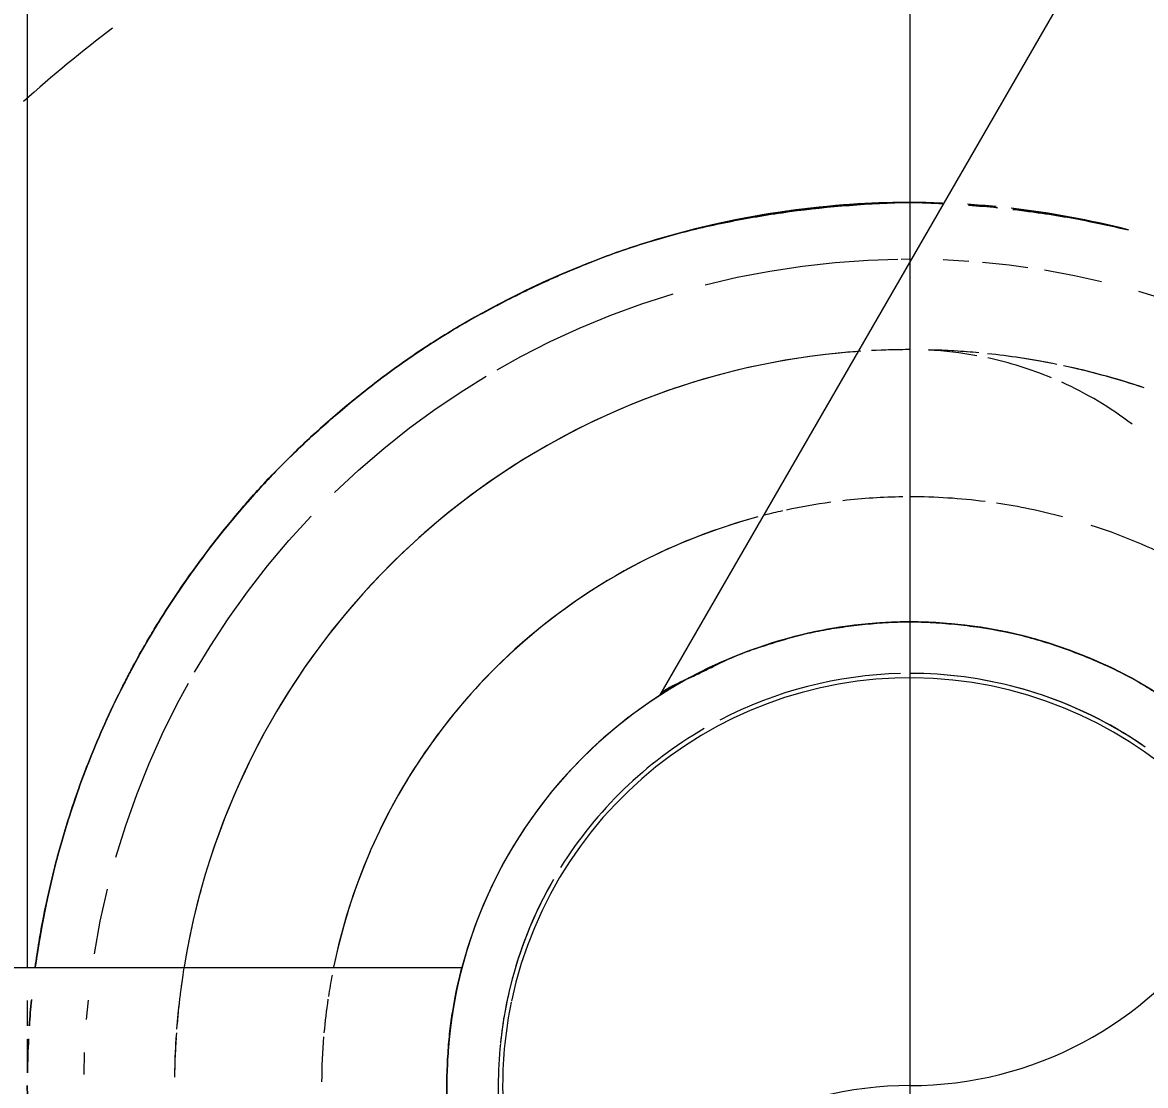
# Model space of a CAD drawing. Header units: metres. Extents: x 15 to 69.3, y -12.4 to 16.4.
# Drawn here: x 27.65739 to 27.67647, y 0.5 to 0.51806 of the extents above; entities that cross this region are included whole.
import ezdxf

# ---------------------------------------------------------------- set-up
doc = ezdxf.new("R2010")
doc.units = ezdxf.units.M
for name, color, linetype, lineweight in [('A-ANNO-DIMS', 7, 'Continuous', 5), ('A-ANNO-DIMS-25', 7, 'Continuous', 5), ('P-PIPE', 7, 'Continuous', 5), ('P-PIPE-CNTR', 7, 'Continuous', 5), ('P-SANR-FIXT', 7, 'Continuous', 5)]:
    doc.layers.add(name, color=color, linetype=linetype, lineweight=lineweight)
doc.styles.add('Century Gothic_4', font='GOTHIC.TTF', dxfattribs={"height": 0.03749999999999999})
doc.dimstyles.new('Setores_1_5_1', dxfattribs={"dimscale": 0.3048, "dimtxt": 0.03915631011440721, "dimasz": 0.2604166666666666, "dimexe": 0.1968503937007874, "dimexo": 0.1230314960629921, "dimgap": 0.1435367454068242, "dimtad": 1, "dimrnd": 0.01, "dimzin": 0, "dimdsep": 46, "dimtxsty": 'Century Gothic_4', "dimblk1": 'OBLIQUE', "dimblk2": 'OBLIQUE', "dimsah": 1, "dimcen": 0.09, "dimazin": 0, "dimtfac": 1, "dimtdec": 4, "dimtix": 1, "dimtmove": 0, "dimatfit": 3, "dimfxl": 1, "dimtvp": 1, "dimtolj": 1, "dimtzin": 0, "dimarcsym": 2})

# ---------------------------------------------------------------- blocks, each defined once
blk = doc.blocks.new('UT_Ducha higiênica - UT_Ducha higiênica-3615605-AA')
at = {"layer": 'P-SANR-FIXT'}
for p, q in [((-12.97148563306854, 0.5299137748155099), (-12.98493223171197, 0.506623582775598)), ((-12.99567345524176, 0.52499999999999), (-12.99567345524176, 0.5020000000000018)), ((-12.9882898208979, 0.5020000000000018), (-13.01117345524178, 0.5020000000000018))]:
    blk.add_line(p, q, dxfattribs=at)
at = {"layer": 'P-SANR-FIXT', "color": 253, "true_color": 0xa6a6a6}
for p, q in [((-12.99567345524176, 0.5014456034281268), (-12.99567345524176, 0.501012748643572)), ((-12.99567345524176, 0.5007865723600186), (-12.99567345524176, 0.5002147759970839))]:
    blk.add_line(p, q, dxfattribs=at)
at = {"layer": 'P-SANR-FIXT', "color": 254, "true_color": 0xdfdfdf}
for centre, radius, start, end in [((-12.98067345524176, 0.5), 0.02249999999998557, 127.0339455616059, 132.0316919901965), ((-12.98067345524176, 0.5), 0.02249999999998557, 127.0339455616059, 132.0316919901965), ((-12.98067345524178, 0.5), 0.01500000000000146, 87.92686781551336, 104.9999999999974), ((-12.98067345524178, 0.5), 0.01500000000000039, 105.502063758937, 120.0000000000003), ((-12.98067345524178, 0.5), 0.01500000000000073, 120.0651304870045, 133.6210459063626), ((-12.98067345524178, 0.5), 0.01250000000000127, 90.0000000000267, 92.25423469219187), ((-12.98067345524178, 0.5), 0.01250000000000132, 84.63970986353276, 88.51524306647025), ((-12.98067345524178, 0.5), 0.0125, 94.12516387038524, 170.7271120676203), ((-12.98067345524178, 0.5), 0.01249999999999985, 78.50463818763002, 83.64536096419187), ((-12.98067345524178, 0.5), 0.01250000000000113, 71.46931792699378, 77.39263682149944), ((-12.98067345524178, 0.5), 0.01500000000000067, 134.9999999999944, 137.9656179445703), ((-12.98067345524176, 0.5000000000000007), 0.01000000000000177, 97.76802340826823, 102.1477611789559), ((-12.98067345524176, 0.5000000000000007), 0.0100000000000001, 90.73467850657389, 96.56250000016902), ((-12.98067345524176, 0.5000000000000007), 0.01000000000000084, 82.69536533142023, 90), ((-12.98067345524176, 0.5000000000000007), 0.009999999999998193, 75.00000000016696, 81.56250000016654), ((-12.98067345524176, 0.5000000000000007), 0.01000000000000158, 105.0000000001439, 120.0000000000001), ((-12.98067345524176, 0.5000000000000007), 0.009999999999999827, 102.54883624712, 104.3393358432778), ((-12.98067345524176, 0.5000000000000007), 0.01000000000000031, 63.71449676145901, 72.09213684993715), ((-12.98067345524178, 0.5), 0.01499999999999959, 148.3052361673916, 152.7389272375677), ((-12.9806734552417, 0.5), 0.007874580992596025, 90.77865401006645, 118.6628311209583), ((-12.9806734552417, 0.5), 0.007874580992594906, 60.77550495156969, 89.5440768049244), ((-12.98067345524176, 0.5000000000000007), 0.01000000000000027, 135.0000000000985, 155.9466991410798), ((-12.98067345524179, 0.5000000000000092), 0.007000000000000142, 91.3451571135652, 117.5483316309669), ((-12.98067345524179, 0.5000000000000092), 0.007000000000000142, 91.3451571135652, 117.5483316309669), ((-12.98067345524179, 0.5000000000000092), 0.006999999999997885, 75.0000000000096, 89.99999999925713), ((-12.98067345524179, 0.5000000000000092), 0.006999999999997885, 59.99999999999903, 89.99999999925713), ((-12.9806734552417, 0.5), 0.007874580992597302, 120.1427071984726, 180.0000000000003), ((-12.98067345524179, 0.5000000000000092), 0.006999999999999305, 55.23102716009541, 75.00000000001391), ((-12.98067345524179, 0.5000000000000092), 0.007000000000000052, 120.0000000000176, 148.0790607867689), ((-12.98067345524179, 0.5000000000000092), 0.007000000000000052, 120.0000000000176, 148.0790607867689), ((-12.98067345524179, 0.5000000000000092), 0.006999999999997648, 55.23102716008919, 59.99999999931045), ((-12.98067345524178, 0.5), 0.0149999999999984, 162.4917122370968, 166.5787527550563), ((-12.98067345524176, 0.5000000000000007), 0.01000000000000092, 156.5625000000732, 168.4088900845272), ((-12.98067345524179, 0.5000000000000092), 0.007000000000000943, 149.9999999999983, 174.0569333768547), ((-12.98067345524179, 0.5000000000000092), 0.006999999999999305, 150.0000000000039, 165.0000000000014), ((-12.98067345524178, 0.5), 0.0124999999999985, 171.3712101809162, 172.8407771679227), ((-12.98067345524176, 0.5000000000000007), 0.01000000000000107, 169.2025657086941, 171.2912575496529), ((-12.98067345524179, 0.5000000000000092), 0.007000000000000943, 164.999999999998, 174.0569333768438), ((-12.98067345524178, 0.5), 0.01499999999999904, 174.4123159555787, 176.0997727529112), ((-12.98067345524178, 0.5), 0.01250000000000033, 173.2585033924808, 175.6062258305674), ((-12.98067345524176, 0.5000000000000007), 0.01000000000000011, 171.5625000000458, 174.8659054470434), ((-12.98067345524178, 0.5), 0.01499999999999985, 176.9582155344316, 179.1734492710223), ((-12.98067345524178, 0.5), 0.01249999999999939, 176.2715738973548, 179.3561400195306), ((-12.98067345524176, 0.5000000000000007), 0.01000000000000007, 175.2416114417428, 179.6301761423088), ((-12.98067345524179, 0.5000000000000092), 0.00700000000000145, 174.1606086336627, 180), ((-12.98067345524179, 0.5000000000000092), 0.00700000000000145, 174.1606086336736, 180), ((-12.9806734552417, 0.5), 0.007874580992595678, 180, 209.3829096236791), ((-12.98067345524179, 0.5000000000000092), 0.006999999999999829, 180, 188.6375226234605), ((-12.98067345524179, 0.5000000000000092), 0.006999999999999829, 180, 188.6375226234605)]:
    blk.add_arc(centre, radius, start, end, dxfattribs=at)
at = {"layer": 'P-SANR-FIXT'}
for centre, radius, start, end in [((-12.98067345524178, 0.5), 0.0149999999999982, 87.9268678155129, 172.2725933896828), ((-12.9806734552417, 0.5), 0.007874580992597302, 6.822289791739245e-13, 180.0000000000003), ((-12.9806734552417, 0.5), 0.007874580992595526, 180, 0)]:
    blk.add_arc(centre, radius, start, end, dxfattribs=at)
at = {"layer": 'P-SANR-FIXT', "color": 7, "true_color": 0xf3f3f3}
for centre, radius, start, end in [((-12.98067345524178, 0.5), 0.01499999999999966, 84.42047891496367, 86.28793951584211), ((-12.98067345524178, 0.5), 0.01500000000000061, 75.71082009181909, 83.42559610029952), ((-12.98067345524178, 0.5), 0.01249999999999982, 90.00000000002443, 92.25423469218983), ((-12.98067345524178, 0.5), 0.01249999999999961, 84.63970986353203, 88.51524306647005), ((-12.98067345524178, 0.5), 0.01250000000000005, 78.50463818763026, 83.645360964192), ((-12.98067345524178, 0.5), 0.01250000000000156, 75.00000000003297, 77.39263682149993), ((-12.98067345524178, 0.5), 0.01249999999999898, 71.46931792699093, 75.00000000000404), ((-12.98067345524176, 0.5000000000000007), 0.01000000000000063, 97.76802340826914, 102.1477611789573), ((-12.98067345524176, 0.5000000000000007), 0.009999999999999785, 90.7346785065739, 96.56250000016924), ((-12.98067345524176, 0.5000000000000007), 0.01000000000000013, 82.6953653314198, 90.00000000000031), ((-12.98067345524176, 0.5000000000000007), 0.0100000000000005, 75.0000000001702, 81.5625000001684), ((-12.98067345524176, 0.5000000000000007), 0.009999999999998913, 102.5488362471212, 104.3393358432792), ((-12.98067345524176, 0.5000000000000007), 0.009999999999998992, 63.71449676145637, 72.09213684993499), ((-12.98067345524176, 0.5000000000000007), 0.009999999999998474, 120.0000000001244, 135), ((-12.98067345524178, 0.5), 0.0124999999999994, 171.3712101809162, 172.8407771679222), ((-12.98067345524176, 0.5000000000000007), 0.01000000000000065, 169.2025657086921, 171.2912575496502), ((-12.98067345524178, 0.5), 0.01250000000000015, 173.2585033924815, 175.606225830568), ((-12.98067345524176, 0.5000000000000007), 0.01000000000000027, 171.5625000000432, 174.8659054470402), ((-12.98067345524178, 0.5), 0.01250000000000105, 176.2715738973543, 179.3561400195311), ((-12.98067345524176, 0.5000000000000007), 0.01000000000000073, 175.24161144174, 179.6301761423063)]:
    blk.add_arc(centre, radius, start, end, dxfattribs=at)
at = {"layer": 'P-SANR-FIXT', "color": 253, "true_color": 0xa6a6a6}
for centre, radius, start, end in [((-12.98067345524178, 0.5), 0.01499999999999944, 84.42047891496358, 86.28793951583529), ((-12.98067345524178, 0.5), 0.01500000000000006, 75.71082009181195, 83.42559610029255), ((-12.98067345524178, 0.5), 0.01249999999999939, 94.12516387038542, 170.7271120676202), ((-12.98067345524178, 0.5), 0.01500000000000063, 137.9656179445705, 148.3052361673899), ((-12.98067345524176, 0.5000000000000007), 0.009999999999999974, 105.0000000001461, 168.4088900845301), ((-12.9806734552417, 0.5), 0.007874580992597302, 6.822289791739245e-13, 180.0000000000003), ((-12.9806734552417, 0.5), 0.007874580992597302, 6.822289791739245e-13, 180.0000000000003), ((-12.98067345524178, 0.5), 0.01499999999999987, 152.7389272375671, 162.4917122370952), ((-12.9806734552417, 0.5), 0.006924652297968374, 9.186178726685775e-13, 168.0349155682391), ((-12.98067345524178, 0.5), 0.01500000000000022, 166.5787527550548, 172.2725933896827), ((-12.98067345524178, 0.5), 0.01499999999999826, 174.4123159555786, 176.099772752911), ((-12.9806734552417, 0.5), 0.006924652297968239, 168.2059020599233, 180.0000000000002), ((-12.98067345524178, 0.5), 0.01499999999999871, 176.9582155344314, 179.1734492710223), ((-12.9806734552417, 0.5), 0.007874580992595526, 180, 0), ((-12.9806734552417, 0.5), 0.007874580992595526, 180, 0), ((-12.9806734552417, 0.5), 0.00692465229796646, 180.0000000000001, 0)]:
    blk.add_arc(centre, radius, start, end, dxfattribs=at)
at = {"layer": 'P-SANR-FIXT', "color": 254, "true_color": 0xdfdfdf}
for points, knots in [([(-12.98067345524176, 0.515), (-12.98136848930868, 0.5149867507995789), (-12.98239610821549, 0.5149090537145415), (-12.98371842574391, 0.5146882959126342), (-12.98436062469468, 0.5145408832751228), (-12.98467682913511, 0.5144558983626107)], [0, 0, 0, 0, 0.07142857142857142, 0.1071428571428571, 0.1428571428571428, 0.1428571428571428, 0.1428571428571428, 0.1428571428571428]), ([(-12.97893026045018, 0.5148828056544352), (-12.97882788945855, 0.5148708042272198), (-12.97839008803385, 0.5148154437916738), (-12.97773177798074, 0.5147055404763388), (-12.97718741083566, 0.5145860400898584), (-12.97696791524136, 0.5145323200058008)], [0.06057700342988918, 0.06057700342988918, 0.06057700342988918, 0.06057700342988918, 0.07142857142857142, 0.1071428571428571, 0.1316978131291627, 0.1316978131291627, 0.1316978131291627, 0.1316978131291627]), ([(-12.99344650465814, 0.507867462203011), (-12.99347051846108, 0.5078285994723923), (-12.99354782028716, 0.5077020765622493), (-12.99362283144424, 0.5075745275977465), (-12.99367369198594, 0.507485864693755)], [0.6008468059627633, 0.6008468059627633, 0.6008468059627633, 0.6008468059627633, 0.6071428571428571, 0.6212975839544662, 0.6212975839544662, 0.6212975839544662, 0.6212975839544662]), ([(-12.99368162304846, 0.5074720207795981), (-12.99375628223931, 0.5073415308338574), (-12.99386859787341, 0.5071377675595957), (-12.99397571965616, 0.5069328877740772), (-12.99401315773233, 0.5068598899816872)], [0.6220341308592314, 0.6220341308592314, 0.6220341308592314, 0.6220341308592314, 0.6428571428571428, 0.6543483204615311, 0.6543483204615311, 0.6543483204615311, 0.6543483204615311])]:
    blk.add_open_spline(points, degree=3, knots=knots, dxfattribs=at)
at = {"layer": 'P-SANR-FIXT', "color": 253, "true_color": 0xa6a6a6}
for points, knots in [([(-12.98467682913511, 0.5144558983626107), (-12.98436062469482, 0.5145408832755194), (-12.98371842574385, 0.5146882959124539), (-12.98239610821552, 0.5149090537146497), (-12.98136848930868, 0.5149867507995789), (-12.98067345524176, 0.515)], [0.8571428571428571, 0.8571428571428571, 0.8571428571428571, 0.8571428571428571, 0.8928571428571428, 0.9285714285714286, 1, 1, 1, 1]), ([(-12.9881869442073, 0.512982583855496), (-12.98845133878249, 0.512832120407157), (-12.98896423225897, 0.5125187983794645), (-12.98968780697739, 0.5120015758206784), (-12.99036632662248, 0.5114533182117168), (-12.99100197818028, 0.5108881588117663), (-12.99159255795142, 0.5103022571202782), (-12.9923188340934, 0.5094810922105256), (-12.99293354066764, 0.5086648640429181), (-12.99333430041032, 0.5080490479130505), (-12.99344650465814, 0.507867462203011)], [0.2857142857142857, 0.2857142857142857, 0.2857142857142857, 0.2857142857142857, 0.3214285714285714, 0.3571428571428571, 0.3928571428571428, 0.4285714285714285, 0.4642857142857143, 0.5, 0.5714285714285714, 0.6008468059627633, 0.6008468059627633, 0.6008468059627633, 0.6008468059627633]), ([(-12.99367368095208, 0.5074858342381429), (-12.99362282040746, 0.507574497134091), (-12.99354781336327, 0.5077020574509719), (-12.99347052680422, 0.5078286225010612), (-12.99344651785986, 0.5078674986423262)], [0.3787024160455337, 0.3787024160455337, 0.3787024160455337, 0.3787024160455337, 0.3928571428571428, 0.3991531940372366, 0.3991531940372366, 0.3991531940372366, 0.3991531940372366]), ([(-12.97513322160613, 0.5055959661428772), (-12.9751297085397, 0.5056020509524161), (-12.97515708833048, 0.5056346924585065), (-12.97525681301664, 0.5057251272012268), (-12.97536331076605, 0.5058142938870458), (-12.97549649344374, 0.5059305858484928), (-12.97565556655438, 0.5060720185901013), (-12.97581324879115, 0.506202107151573), (-12.97595564800687, 0.506309773465422), (-12.97607137874552, 0.5063903989623959), (-12.97619469921328, 0.506473071258869), (-12.9763672081113, 0.5065888830361566), (-12.97659939397436, 0.5067391118069118), (-12.97690465867967, 0.5069200845474612), (-12.97723709861588, 0.5070893043309548), (-12.97759512507616, 0.5072464759542671), (-12.97809971363521, 0.5074460882068175), (-12.97876629210008, 0.5076582125925019), (-12.97946306810492, 0.5077875043916815), (-12.98002355260028, 0.5078474528598557), (-12.98043717694583, 0.5078749139908659), (-12.98084308200748, 0.507878871263414), (-12.98124248720776, 0.5078565329428354), (-12.98156685173321, 0.5078228276591584), (-12.98182014074751, 0.5077889769400064), (-12.98203760889212, 0.5077572982910399), (-12.98228030884093, 0.5077130749491048), (-12.98263435030103, 0.507629499777445), (-12.9829724963937, 0.5075293319332943), (-12.98329172142613, 0.5074254544350865), (-12.98359718073996, 0.5073203918845294), (-12.98396050564367, 0.5071506250088986), (-12.98426290594244, 0.5069970035234227), (-12.98447671510816, 0.5068990252463837), (-12.98466172582342, 0.5068145899894995), (-12.98484304734036, 0.5067172384511348), (-12.98491475155359, 0.5066538592980515), (-12.98493223171197, 0.5066235827755982)], [0, 0, 0, 0, 0.05555555555555555, 0.08333333333333333, 0.1111111111111111, 0.1388888888888889, 0.1666666666666667, 0.1944444444444444, 0.2083333333333333, 0.2222222222222222, 0.2361111111111111, 0.25, 0.2777777777777778, 0.3055555555555556, 0.3333333333333333, 0.361111111111111, 0.3888888888888888, 0.4444444444444444, 0.5, 0.5277777777777778, 0.5555555555555556, 0.5833333333333334, 0.6111111111111112, 0.6388888888888888, 0.6527777777777777, 0.6666666666666666, 0.6875, 0.7083333333333333, 0.75, 0.7708333333333333, 0.7916666666666666, 0.8333333333333333, 0.875, 0.890625, 0.9166666666666666, 0.9583333333333333, 1, 1, 1, 1]), ([(-12.99401316303355, 0.5068599046140867), (-12.99397572373622, 0.5069328990358428), (-12.99386859709598, 0.507137765413738), (-12.99375627165932, 0.5073415016310232), (-12.99368161203784, 0.5074719903881632)], [0.3456516795384687, 0.3456516795384687, 0.3456516795384687, 0.3456516795384687, 0.3571428571428571, 0.3779658691407685, 0.3779658691407685, 0.3779658691407685, 0.3779658691407685]), ([(-12.99401315773233, 0.5068598899816872), (-12.99420843282013, 0.5064791372354145), (-12.99456831756219, 0.5056991499168854), (-12.99485576987592, 0.5049035338761676), (-12.9949833403183, 0.5044974835178482)], [0.6543483204615311, 0.6543483204615311, 0.6543483204615311, 0.6543483204615311, 0.7142857142857143, 0.7759082570612877, 0.7759082570612877, 0.7759082570612877, 0.7759082570612877]), ([(-12.99526419604975, 0.5034796484434619), (-12.99531175600617, 0.5032802331384466), (-12.99541821737124, 0.502789557692897), (-12.99549962616661, 0.5022974121781345), (-12.99553913186174, 0.5020050035687208)], [0.8271486875735654, 0.8271486875735654, 0.8271486875735654, 0.8271486875735654, 0.8571428571428571, 0.9008065332907612, 0.9008065332907612, 0.9008065332907612, 0.9008065332907612]), ([(-12.9882898208979, 0.5020000000000018), (-12.98829263331238, 0.5020000000000018), (-12.98830787333397, 0.5019314333450662), (-12.98835482628188, 0.5017363033173834), (-12.98838689999023, 0.5015933814801337), (-12.98840977006324, 0.5014708042318814), (-12.98843360072621, 0.5013333583706098), (-12.98845960466299, 0.5011816090876628), (-12.98848425970254, 0.501016019920335), (-12.9885110613701, 0.5007774253250571), (-12.98853383109674, 0.5004473710641563), (-12.98854474814982, 0.5001533981529037), (-12.9885480362343, 0.5)], [0, 0, 0, 0, 0.25, 0.375, 0.4375, 0.5, 0.5625, 0.625, 0.6875, 0.75, 0.875, 1, 1, 1, 1]), ([(-12.9885480362343, 0.5), (-12.98855254859358, 0.4996646796792814), (-12.98850265840542, 0.4989416873827646), (-12.98829971464075, 0.4979627883676859), (-12.98804093978417, 0.4972019078631322), (-12.98780804708567, 0.49664914453015), (-12.98758367201196, 0.4962147753096681), (-12.98738713981841, 0.4958839094049303), (-12.98722310491462, 0.4956241449620156), (-12.98703823748424, 0.4953573039787963), (-12.98682959020424, 0.4950872466063159), (-12.98665164379957, 0.4948741761581228), (-12.98650887194854, 0.4947105434168598), (-12.98636286793099, 0.4945529904680925), (-12.98617694839793, 0.4943661734607848), (-12.98598972722664, 0.4941916836924792), (-12.9858427294772, 0.4940583748850874), (-12.9856941412331, 0.493930953619048), (-12.98550606517889, 0.4937825439161491), (-12.98532206066773, 0.4936464578936804), (-12.98518223631991, 0.4935443169422226), (-12.9850460180809, 0.4934471501305591), (-12.98487049779065, 0.4933377553012193), (-12.98470984995896, 0.4932430949781096), (-12.98459951260753, 0.4931768247085125), (-12.98450646335914, 0.493117128802866), (-12.98437180843404, 0.4930328087768886), (-12.98430411284691, 0.4930000000000018), (-12.98428025795449, 0.4930000000000018)], [0, 0, 0, 0, 0.1111111111111111, 0.2222222222222222, 0.2777777777777778, 0.3333333333333333, 0.3888888888888888, 0.4166666666666666, 0.4444444444444444, 0.4791666666666666, 0.5138888888888888, 0.548611111111111, 0.5659722222222221, 0.5833333333333333, 0.6180555555555555, 0.6527777777777777, 0.6701388888888888, 0.6875, 0.7222222222222222, 0.7569444444444444, 0.7743055555555556, 0.7916666666666667, 0.826388888888889, 0.8611111111111112, 0.8784722222222223, 0.8958333333333334, 0.9305555555555556, 1, 1, 1, 1]), ([(-12.97859732322113, 0.4924040338572312), (-12.97859482112491, 0.4923997000994656), (-12.97856010732755, 0.4924062715275035), (-12.97845263343211, 0.4924399493315351), (-12.97834272425311, 0.492478531143267), (-12.97820154432931, 0.4925251293709094), (-12.97803057752443, 0.4925800169972907), (-12.9778676043807, 0.4926381700328337), (-12.97772692375804, 0.4926942508193951), (-12.97761721184487, 0.4927423597385982), (-12.97750241429234, 0.4927946527633409), (-12.97734150637485, 0.4928675010995584), (-12.97712821281287, 0.4929674942938811), (-12.97690317471795, 0.4930831669652544), (-12.97671887652178, 0.4931874148767318), (-12.9765796426228, 0.4932724304030774), (-12.97643856615257, 0.493363235852638), (-12.97624687815386, 0.493489971631076), (-12.97590547013254, 0.4937283681341343), (-12.97541895402926, 0.4941158801762388), (-12.97496364465724, 0.4945706294402934), (-12.97462185860728, 0.4949607379899829), (-12.97438037589076, 0.4952607951235472), (-12.97415774273834, 0.495569940067705), (-12.97395471082804, 0.4958890696474189), (-12.97380011027024, 0.4961583369763526), (-12.97368463025592, 0.4963739450570765), (-12.97358758017852, 0.4965615664671497), (-12.97348505214832, 0.4967764442212357), (-12.97334790749867, 0.4971010015617212), (-12.97323138601844, 0.4974248356761408), (-12.97312968812643, 0.4977420000330306), (-12.97303704595418, 0.4980530861789062), (-12.97295310471791, 0.4984408064421751), (-12.97289218941028, 0.4988117804992531), (-12.97284900293551, 0.4990886496932767), (-12.97281419397025, 0.499354553361864), (-12.97278911944216, 0.4996667817252106), (-12.97279141703369, 0.4998930924948615), (-12.9727988742491, 0.5)], [0, 0, 0, 0, 0.05555555555555555, 0.08333333333333333, 0.1111111111111111, 0.1388888888888889, 0.1666666666666667, 0.1944444444444444, 0.2083333333333333, 0.2222222222222222, 0.2361111111111111, 0.25, 0.2777777777777778, 0.3055555555555556, 0.3194444444444444, 0.3333333333333333, 0.3472222222222222, 0.361111111111111, 0.3888888888888888, 0.4444444444444444, 0.5, 0.5277777777777778, 0.5555555555555556, 0.5833333333333334, 0.6111111111111112, 0.6388888888888888, 0.6527777777777777, 0.6666666666666666, 0.6875, 0.7083333333333333, 0.75, 0.7708333333333333, 0.7916666666666666, 0.8333333333333333, 0.875, 0.8958333333333333, 0.9166666666666666, 0.9583333333333333, 1, 1, 1, 1])]:
    blk.add_open_spline(points, degree=3, knots=knots, dxfattribs=at)
for points in [[(-12.98067345524176, 0.515), (-12.98048757124778, 0.5149964565560039), (-12.98030239929343, 0.5149901558165589), (-12.98011805400773, 0.5149810881204131)], [(-12.9881869442073, 0.5129825838554961), (-12.98792254965994, 0.5131330473806542), (-12.98737786479492, 0.5134215790338464), (-12.98651647590458, 0.5138245372140178), (-12.98561565238559, 0.5141783864350018), (-12.9849930335754, 0.514370913449702), (-12.98467682913511, 0.5144558983626107)], [(-12.99516452471649, 0.5038738685510102), (-12.99510881300106, 0.5040823311122516), (-12.99504843705356, 0.5042902549693273), (-12.99498333525399, 0.5044974695393708)], [(-12.9952641939869, 0.5034796427496058), (-12.995233916479, 0.5036065906423209), (-12.99520193364139, 0.5037333795079362), (-12.99516823167966, 0.5038599711592968)], [(-12.99563925351906, 0.5010161100398195), (-12.9956294089722, 0.5011616718747681), (-12.99561743442161, 0.5013070276540688), (-12.99560332367993, 0.5014521958302572)], [(-12.99567192134939, 0.5002160014272693), (-12.99566918485036, 0.5004084741327551), (-12.99566278511635, 0.5006005322700443), (-12.99565270808045, 0.500792217790847)], [(-12.99539430594519, 0.4971196259673837), (-12.99558099873775, 0.4980724370297381), (-12.99567345524176, 0.4990307778189125), (-12.99567345524176, 0.5)]]:
    blk.add_open_spline(points, degree=3, dxfattribs=at)
at = {"layer": 'P-SANR-FIXT', "color": 254, "true_color": 0xdfdfdf}
for points in [[(-12.98011805400773, 0.5149810881204244), (-12.98030239929343, 0.514990155816564), (-12.98048757124779, 0.5149964565560039), (-12.98067345524176, 0.515)], [(-12.97968251299867, 0.5149543941936138), (-12.97951764419072, 0.5149422763763427), (-12.97935352017146, 0.5149279057113242), (-12.97919022480833, 0.5149112751299791)], [(-12.98467682913511, 0.5144558983626107), (-12.98499303357555, 0.5143709134500986), (-12.98561565238652, 0.5141783864375612), (-12.98651647590112, 0.5138245372044649), (-12.98737786480784, 0.5134215790694983), (-12.98792254963211, 0.5131330473038349), (-12.9881869442073, 0.512982583855496)], [(-12.9949833403183, 0.5044974835178482), (-12.99504844191386, 0.5042902683847073), (-12.9951088172731, 0.5040823429039388), (-12.9951645282602, 0.5038738783323568)], [(-12.99516823517462, 0.503859980806064), (-12.99520193669041, 0.5037333879238055), (-12.99523391903242, 0.5036065976902626), (-12.99526419604975, 0.5034796484434619)], [(-12.99560332272232, 0.5014521931870456), (-12.99561743355939, 0.5013070252741739), (-12.99562940823483, 0.5011616698394918), (-12.99563925290959, 0.5010161083575604)], [(-12.9956527076664, 0.5007922166479823), (-12.99566278486546, 0.5006005315775212), (-12.99566918474449, 0.5004084738405153), (-12.99567192131035, 0.5002160013195099)], [(-12.99567345524176, 0.5), (-12.99567345524176, 0.4990307778189126), (-12.9955810012811, 0.4980724300095968), (-12.99539430594519, 0.4971196259673838)]]:
    blk.add_open_spline(points, degree=3, dxfattribs=at)
at = {"layer": 'P-SANR-FIXT', "color": 7, "true_color": 0xf3f3f3}
blk.add_open_spline([(-12.97919022480832, 0.5149112751300106), (-12.97935352017145, 0.5149279057113576), (-12.97951764419071, 0.5149422763763731), (-12.97968251299866, 0.5149543941936396)], degree=3, dxfattribs=at)
blk.add_open_spline([(-12.97696791524129, 0.5145323200059982), (-12.97718741083558, 0.5145860400900922), (-12.9777317779808, 0.514705540476181), (-12.97839008803386, 0.5148154437916594), (-12.97882788945855, 0.5148708042272383), (-12.97893026045017, 0.5148828056544588)], degree=3, knots=[0.8683021868708342, 0.8683021868708342, 0.8683021868708342, 0.8683021868708342, 0.8928571428571428, 0.9285714285714286, 0.939422996570089, 0.939422996570089, 0.939422996570089, 0.939422996570089], dxfattribs=at)
at = {"layer": 'P-SANR-FIXT'}
for points, knots in [([(-12.99344651785986, 0.5078674986423262), (-12.99333433631374, 0.508049147013472), (-12.9930755611272, 0.5084470354596401), (-12.99263987158553, 0.5090528205950813), (-12.99213739530743, 0.5096867429519696), (-12.99159252305116, 0.5103021607887906), (-12.99100198753178, 0.5108881846237106), (-12.99036632411676, 0.511453311295427), (-12.9896878076488, 0.5120015776738926), (-12.98896423207907, 0.5125187978828973), (-12.98845133875465, 0.5128321203303379), (-12.9881869442073, 0.5129825838554961)], [0.3991531940372366, 0.3991531940372366, 0.3991531940372366, 0.3991531940372366, 0.4285714285714285, 0.4642857142857143, 0.5, 0.5357142857142857, 0.5714285714285714, 0.6071428571428571, 0.6428571428571428, 0.6785714285714286, 0.7142857142857143, 0.7142857142857143, 0.7142857142857143, 0.7142857142857143]), ([(-12.98493223171197, 0.5066235827755982), (-12.98490892483412, 0.5066639514722026), (-12.98482485165328, 0.5067285099901238), (-12.98465255293595, 0.506817254419959), (-12.98453449197766, 0.5068731342132731), (-12.98443692809871, 0.5069169555087566), (-12.98432930559163, 0.5069666922805975), (-12.98417242584284, 0.5070433924381947), (-12.98395554834247, 0.5071516346404247), (-12.98371844854834, 0.5072628887338383), (-12.98352013036511, 0.5073452621781941), (-12.9833681053106, 0.5074000388503342), (-12.98321216610675, 0.5074510966662704), (-12.98299783554077, 0.5075206270938114), (-12.98271953805117, 0.5076046741379087), (-12.98242883832716, 0.5076795453539624), (-12.98218940709865, 0.5077301662768192), (-12.98200655141458, 0.5077617416576645), (-12.98182013828476, 0.5077889984634348), (-12.98156685315507, 0.5078228152326054), (-12.98124248672469, 0.50785653716467), (-12.98084308213691, 0.5078788701323058), (-12.98043717691121, 0.5078749142934642), (-12.98002355260935, 0.5078474527805706), (-12.97946306809967, 0.507787504437499), (-12.97876629210191, 0.5076582125765706), (-12.97809971363499, 0.5074460882087947), (-12.9775951250762, 0.5072464759538948), (-12.97723709861587, 0.5070893043310547), (-12.97690465867968, 0.5069200845474345), (-12.97659939397436, 0.5067391118069192), (-12.9763672081113, 0.5065888830361559), (-12.97619469921328, 0.5064730712588694), (-12.97607137874552, 0.506390398962396), (-12.97595564800687, 0.5063097734654223), (-12.97581324879115, 0.5062021071515731), (-12.97565556655438, 0.5060720185901014), (-12.97549649344374, 0.5059305858484927), (-12.97536331076605, 0.5058142938870457), (-12.97525681301664, 0.5057251272012268), (-12.97515708833048, 0.5056346924585065), (-12.9751297085397, 0.5056020509524161), (-12.97513322160613, 0.5055959661428773)], [0, 0, 0, 0, 0.05555555555555555, 0.08333333333333333, 0.09722222222222221, 0.1111111111111111, 0.125, 0.1388888888888889, 0.1666666666666667, 0.1944444444444444, 0.2083333333333333, 0.2222222222222222, 0.2361111111111111, 0.25, 0.2777777777777778, 0.3055555555555556, 0.3194444444444444, 0.3333333333333333, 0.3472222222222222, 0.361111111111111, 0.3888888888888888, 0.4166666666666666, 0.4444444444444444, 0.4722222222222222, 0.5, 0.5555555555555556, 0.6111111111111112, 0.6388888888888888, 0.6666666666666666, 0.6944444444444444, 0.7222222222222222, 0.75, 0.7638888888888888, 0.7777777777777778, 0.7916666666666667, 0.8055555555555556, 0.8333333333333333, 0.861111111111111, 0.8888888888888888, 0.9166666666666666, 0.9444444444444444, 1, 1, 1, 1]), ([(-12.99498333525399, 0.5044974695393708), (-12.99485576441185, 0.5049035187942676), (-12.9945683142201, 0.5056991406920489), (-12.99420844449084, 0.5064791694488678), (-12.99401316303355, 0.5068599046140867)], [0.2240917429387121, 0.2240917429387121, 0.2240917429387121, 0.2240917429387121, 0.2857142857142857, 0.3456516795384687, 0.3456516795384687, 0.3456516795384687, 0.3456516795384687]), ([(-12.9955391329861, 0.5020050066721917), (-12.99549962724615, 0.5022974151578536), (-12.99541821794104, 0.5027895592656392), (-12.99531175471394, 0.5032802295716245), (-12.9952641939869, 0.5034796427496058)], [0.0991934667092386, 0.0991934667092386, 0.0991934667092386, 0.0991934667092386, 0.1428571428571428, 0.1728513124264345, 0.1728513124264345, 0.1728513124264345, 0.1728513124264345]), ([(-12.9885480362343, 0.5), (-12.98854474814982, 0.5001533981529037), (-12.98853383109674, 0.5004473710641563), (-12.9885110613701, 0.500777425325057), (-12.98848425970254, 0.501016019920335), (-12.98845960466299, 0.5011816090876627), (-12.98843360072621, 0.5013333583706098), (-12.98840977006324, 0.5014708042318814), (-12.98838689999023, 0.5015933814801337), (-12.98835482628188, 0.5017363033173834), (-12.98830787333397, 0.5019314333450662), (-12.98829263331238, 0.5020000000000018), (-12.9882898208979, 0.5020000000000018)], [0, 0, 0, 0, 0.125, 0.25, 0.3125, 0.375, 0.4375, 0.5, 0.5625, 0.625, 0.75, 1, 1, 1, 1]), ([(-12.98428025795449, 0.4930000000000018), (-12.98429934186843, 0.4930000000000018), (-12.9843481825462, 0.4930210057822786), (-12.98445486569706, 0.4930843153777629), (-12.98455339391697, 0.4931479274532062), (-12.98467949906087, 0.4932253259400249), (-12.98483129402311, 0.4933146622454013), (-12.98499656886028, 0.4934154250368425), (-12.98516186665882, 0.4935282880690359), (-12.98532904122358, 0.4936516634472162), (-12.9855064020326, 0.4937834284536297), (-12.985686627571, 0.4939246746516761), (-12.98586476425506, 0.4940770649946302), (-12.98604201776929, 0.4942397359988164), (-12.98622164598014, 0.4944107035655497), (-12.98639989391494, 0.4945912428150969), (-12.98657362616791, 0.4947826470772285), (-12.98674424190479, 0.4949841923847041), (-12.98691345540652, 0.4951943763859976), (-12.9870782396176, 0.4954141188177311), (-12.98723567159279, 0.4956441423857179), (-12.98738715328217, 0.4958839053327756), (-12.98758366423916, 0.4962147776605745), (-12.98780804972206, 0.4966491437327665), (-12.98804093909326, 0.4972019080721016), (-12.98829971504076, 0.4979627882467036), (-12.98850265825997, 0.4989416874267582), (-12.98855254859358, 0.4996646796792813), (-12.9885480362343, 0.5)], [0, 0, 0, 0, 0.05555555555555555, 0.08333333333333333, 0.1111111111111111, 0.1388888888888889, 0.1666666666666667, 0.1944444444444444, 0.2222222222222222, 0.25, 0.2777777777777778, 0.3055555555555556, 0.3333333333333333, 0.361111111111111, 0.3888888888888888, 0.4166666666666666, 0.4444444444444444, 0.4722222222222222, 0.5, 0.5277777777777778, 0.5555555555555556, 0.5833333333333334, 0.6111111111111112, 0.6666666666666666, 0.7222222222222222, 0.7777777777777778, 0.8888888888888888, 1, 1, 1, 1]), ([(-12.9727988742491, 0.5), (-12.97278893129522, 0.4998574566598153), (-12.97279092951423, 0.4996270368376991), (-12.97282179867065, 0.4992890079141117), (-12.97285891045484, 0.4990218429160997), (-12.9729038394864, 0.4987378784428252), (-12.97295555316946, 0.4984388940177341), (-12.97300943157624, 0.4981825562461729), (-12.97306137137911, 0.4979752627845726), (-12.97310608153166, 0.4978196488679311), (-12.97315511426282, 0.4976628614965966), (-12.97322379124834, 0.4974507814944096), (-12.97331826011768, 0.497182223350868), (-12.97344787731982, 0.496857287745853), (-12.97359909227629, 0.4965347820926134), (-12.97376945223315, 0.4962124363063585), (-12.97395464060704, 0.4958890037699424), (-12.97415776154786, 0.495569957713392), (-12.9743803708737, 0.4952607904182764), (-12.97462185986604, 0.4949607391653801), (-12.97496364421369, 0.4945706290534041), (-12.97541895172741, 0.4941158777812572), (-12.97590547748164, 0.4937283757059689), (-12.97624686790048, 0.4934899610710377), (-12.97643858414469, 0.4933632543824469), (-12.97662657041356, 0.4932420613010749), (-12.97685797846841, 0.4931061072322894), (-12.97712826447709, 0.4929675475019423), (-12.97734149996361, 0.492867494496731), (-12.97750241549974, 0.492794654006818), (-12.97761721152186, 0.492742359405941), (-12.97772692384267, 0.4926942509065469), (-12.97786760433184, 0.4926381699825166), (-12.97803057754103, 0.4925800170143856), (-12.97820154432486, 0.4925251293663293), (-12.9783427242543, 0.4924785311444927), (-12.9784526334318, 0.4924399493312126), (-12.97856010732773, 0.492406271527697), (-12.97859482112491, 0.4923997000994656), (-12.97859732322113, 0.4924040338572312)], [0, 0, 0, 0, 0.05555555555555555, 0.08333333333333333, 0.1111111111111111, 0.1388888888888889, 0.1666666666666667, 0.1944444444444444, 0.2083333333333333, 0.2222222222222222, 0.2361111111111111, 0.25, 0.2777777777777778, 0.3055555555555556, 0.3333333333333333, 0.361111111111111, 0.3888888888888888, 0.4166666666666666, 0.4444444444444444, 0.4722222222222222, 0.5, 0.5555555555555556, 0.6111111111111112, 0.6388888888888888, 0.6527777777777777, 0.6666666666666666, 0.6944444444444444, 0.7222222222222222, 0.75, 0.7638888888888888, 0.7777777777777778, 0.7916666666666667, 0.8055555555555556, 0.8333333333333333, 0.861111111111111, 0.8888888888888888, 0.9166666666666666, 0.9444444444444444, 1, 1, 1, 1])]:
    blk.add_open_spline(points, degree=3, knots=knots, dxfattribs=at)
blk = doc.blocks.new('Joelho 45_90 - Agua Fria_Soldavel - MEP - Tigre - Standard-V36-AA')
at = {"layer": 'P-PIPE', "color": 253, "true_color": 0xa6a6a6}
blk.add_line((-12.98082503272526, 0.5140391817520262), (-12.98067345524176, 0.5140399999999979), dxfattribs=at)
at = {"layer": 'P-PIPE', "color": 254, "true_color": 0xdfdfdf}
for p, q in [((-12.98011200498978, 0.5140287694975173), (-12.97968004114372, 0.5140028205205067)), ((-12.97679342193592, 0.5134932183538815), (-12.97625694073071, 0.5133272652698759)), ((-12.99466855119825, 0.501122002303325), (-12.99463575707287, 0.5014488496901759)), ((-12.99470974019682, 0.500185727479446), (-12.99470222473928, 0.5005614502519781))]:
    blk.add_line(p, q, dxfattribs=at)
at = {"layer": 'P-PIPE', "color": 253, "true_color": 0xa6a6a6, "flags": 128}
for points in [[(-12.98415783858296, 0.5136007600056598), (-12.98361116611088, 0.5137292190181908), (-12.98305979392808, 0.5138357142090362), (-12.98250460411245, 0.5139200752086099), (-12.98194648484924, 0.5139821670573084), (-12.98138632901023, 0.5140218904214146), (-12.98088515615746, 0.5140373295855839)], [(-12.98769262651126, 0.5121575612657703), (-12.98729090547476, 0.5123826876086645), (-12.98679043678749, 0.5126374102081585), (-12.98628018223462, 0.5128719156471554), (-12.98576095811462, 0.5130858287669772), (-12.98523359507528, 0.5132788073522696), (-12.98469893678499, 0.5134505426784588)], [(-12.990455217441, 0.5100716795162272), (-12.99004463331657, 0.5104547894043897), (-12.98961905730631, 0.5108211738597412), (-12.98917917024104, 0.5111702467453089), (-12.98872567584622, 0.5115014496189448), (-12.98825929961615, 0.5118142526267003), (-12.98787523937008, 0.5120501429725759)], [(-12.99283165543488, 0.5070195401543449), (-12.99256891700039, 0.5074578542188078), (-12.99226116727509, 0.5079275803264647), (-12.99193487968246, 0.5083846239967272), (-12.99159057621302, 0.5088282540572178), (-12.9912288076789, 0.5092577607944783), (-12.99085015283256, 0.5096724570893512)], [(-12.99416667359564, 0.5038800333058381), (-12.99400072051164, 0.5044165145110482), (-12.9938134466462, 0.5049459302351804), (-12.99360515159756, 0.5054674335260131), (-12.99337616859337, 0.505980190089526), (-12.99312686395758, 0.5064833796246008), (-12.99293505891369, 0.5068344764024079)], [(-12.99453412630035, 0.5022368276208612), (-12.99443358999465, 0.5027893174043621), (-12.99431104040868, 0.5033373448750356)]]:
    blk.add_lwpolyline(points, dxfattribs=at)
at = {"layer": 'P-PIPE', "color": 254, "true_color": 0xdfdfdf, "flags": 128}
for points in [[(-12.97944363842754, 0.5139842784228918), (-12.97899269585143, 0.5139390332473877), (-12.97867804092255, 0.5138946914785405)], [(-12.97839366870718, 0.5138528538452964), (-12.9778841378374, 0.513760134752888), (-12.97742138272126, 0.5136566537215123)]]:
    blk.add_lwpolyline(points, dxfattribs=at)
blk = doc.blocks.new('DIMBLOCK27-AA')
at = {"layer": 'A-ANNO-DIMS-25', "lineweight": 25}
for p, q in [((28.2753146334737, 1.799999999999979), (28.2356271334737, 1.839687499999979)), ((28.2753146334737, 1.799999999999979), (28.3150021334737, 1.760312499999979)), ((28.2753146334737, 0), (28.2356271334737, 0.03968750000000002)), ((28.2753146334737, 0), (28.3150021334737, -0.03968750000000002))]:
    blk.add_line(p, q, dxfattribs=at)
at = {"layer": 'A-ANNO-DIMS-25'}
for p, q in [((28.2753146334737, 1.799999999999979), (27.30197464336463, 1.799999999999979)), ((28.2753146334737, 1.799999999999979), (28.2753146334737, 0)), ((28.2753146334737, 1.799999999999979), (28.3353146334737, 1.799999999999979)), ((28.2753146334737, 0), (28.2153146334737, 0)), ((28.2753146334737, 0), (28.29394123423038, 0))]:
    blk.add_line(p, q, dxfattribs=at)
at = {"layer": 'A-ANNO-DIMS-25', "color": 0, "insert": (28.18349864503013, 0.8173366786473522), "char_height": 0.03749999999999999, "width": 0.1983919712463298, "attachment_point": 1, "rotation": 90, "line_spacing_factor": 0.9845015114479527, "style": 'Century Gothic_4'}
blk.add_mtext('1,80 m', dxfattribs=at)
blk = doc.blocks.new('_Oblique')
at = {"color": 0, "linetype": 'ByBlock', "lineweight": -2}
blk.add_line((-0.5, -0.5), (0.5, 0.5), dxfattribs=at)

msp = doc.modelspace()

# ---------------------------------------------------------------- linework, layer by layer
at = {"layer": 'P-PIPE', "color": 7, "true_color": 0xf3f9f3}
for centre, radius, start, end in [((27.67247079131821, 0.5000000000000007), 0.01249999999999886, 90.0000000001107, 93.02588875268279), ((27.67247079131821, 0.5062500000000008), 0.006250000000000423, 79.54412928494145, 87.15160262025718), ((27.67247079131821, 0.5000000000000007), 0.01249999999999937, 93.83736517403858, 95.51791299797878), ((27.67247079131821, 0.5062500000000008), 0.006249999999998914, 67.42254297876191, 77.79816236511633), ((27.67247079131821, 0.5062500000000008), 0.006249999999997514, 52.90619305472437, 65.67440979554156), ((27.67247079131821, 0.5000000000000007), 0.01249999999999826, 170.5228154918687, 172.1752945921095), ((27.67247079131821, 0.5000000000000007), 0.01250000000000196, 172.5907709029248, 175.2087635225243), ((27.67247079131821, 0.5000000000000007), 0.01249999999999969, 175.8980759688219, 179.298940012943)]:
    msp.add_arc(centre, radius, start, end, dxfattribs=at)
at = {"layer": 'P-PIPE', "color": 7, "true_color": 0xfafcfa}
for radius, start, end in [(0.01250000000000053, 84.85078015118503, 88.58979325119087), (0.01249999999999961, 78.90570637322202, 83.96073321807538), (0.01250000000000145, 71.82415999717895, 77.98811497721479)]:
    msp.add_arc((27.67247079131821, 0.5000000000000007), radius, start, end, dxfattribs=at)
at = {"layer": 'P-PIPE', "color": 254, "true_color": 0xdfefdf}
for centre, radius, start, end in [((27.67247079131821, 0.5000000000000007), 0.01250000000000009, 95.5179129979784, 162.1261045520804), ((27.67247079131821, 0.5000000000000007), 0.01250000000000001, 164.6513380169396, 169.8176623509182), ((27.67247079131821, 0.5062500000000008), 0.006249999999997868, 269.9999999999996, 325.9551695744453), ((27.67247079131821, 0.4937500000000007), 0.006250000000001421, 90, 145.9551692376568)]:
    msp.add_arc(centre, radius, start, end, dxfattribs=at)
at = {"layer": 'P-PIPE-CNTR'}
msp.add_line((27.67247079131823, 0.4749999999999858), (27.67247079131823, 0.5249999999999858), dxfattribs=at)

# ---------------------------------------------------------------- block references
at = {"layer": 'P-PIPE', "color": 254, "true_color": 0xdfdfdf}
msp.add_blockref('Joelho 45_90 - Agua Fria_Soldavel - MEP - Tigre - Standard-V36-AA', (40.65314424655997, 0), dxfattribs=at)
at = {"layer": 'P-SANR-FIXT', "color": 254, "true_color": 0xdfdfdf}
msp.add_blockref('UT_Ducha higiênica - UT_Ducha higiênica-3615605-AA', (40.65314424655997, 0), dxfattribs=at)

# ---------------------------------------------------------------- dimensions: what is measured, and where the dimension line sits
at = {"layer": 'A-ANNO-DIMS'}
dim = msp.add_linear_dim(base=(28.27531463347371, -9.025845792618279e-18), p1=(27.26447464336463, 1.799999999999979), p2=(28.33144123423038, 0), angle=89.99999999999991, dimstyle='Setores_1_5_1', override={"dimpost": '<>', "dimfxl": 2.092466894845317}, dxfattribs=at)
dim.commit()
dim.dimension.update_dxf_attribs({"geometry": 'DIMBLOCK27-AA', "text_midpoint": (28.21187139743418, 0.8999999999999818)})

doc.saveas('drawing.dxf')
